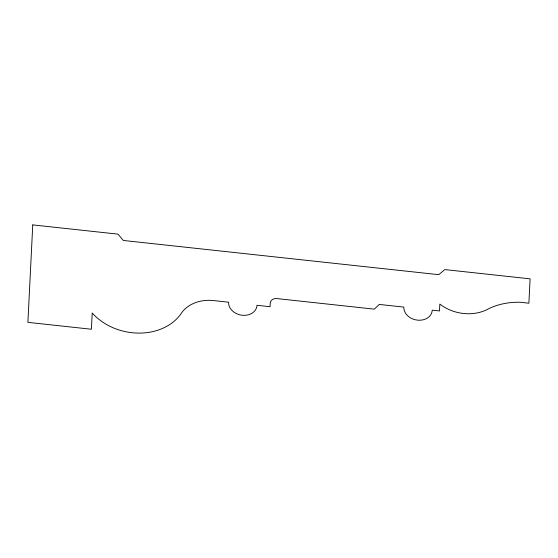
<?xml version="1.0" encoding="UTF-8"?>
<svg xmlns="http://www.w3.org/2000/svg" width="558" height="558" viewBox="0 0 558 558"><rect width="100%" height="100%" fill="white"/><g stroke="black" fill="none" stroke-linecap="round" stroke-linejoin="round"><path stroke-width="0.84" d="M32.755 224.895L27.9 322.357L91.4 329.241L92.209 313.003A53.589 42.854 12.2 0 0 181.838 312.515A35.189 28.137 12.2 0 1 214.76 300.706L228.571 302.199A14.341 11.467 12.2 0 0 242.207 315.249A14.341 11.467 12.2 0 0 256.994 305.282L270.058 306.698L270.232 303.092A6.48 5.182 12.2 0 1 276.921 298.586L374.285 309.146L379.252 304.431L403.825 307.095A14.341 11.467 12.2 0 0 417.461 320.139A14.341 11.467 12.2 0 0 432.241 310.178L439.495 310.959L439.837 304.068A38.607 30.871 12.2 0 0 488.773 308.679A62.175 49.725 12.2 0 1 520.258 302.269L528.886 303.203L530.1 278.84L444.838 269.591L438.721 274.669L123.346 240.463L118.01 234.144L32.755 224.895"/></g></svg>
